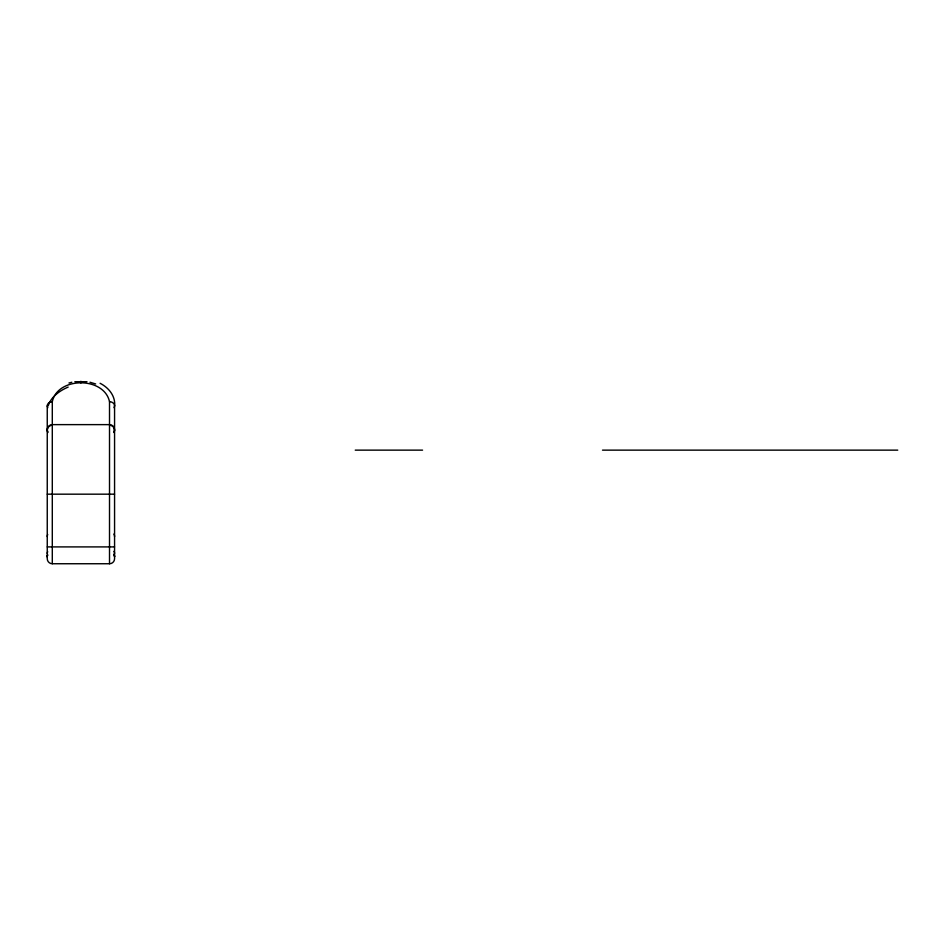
<?xml version="1.0" encoding="UTF-8"?>
<svg xmlns="http://www.w3.org/2000/svg" width="945" height="945" viewBox="0 0 945 945"><rect width="100%" height="100%" fill="white"/><g stroke="black" fill="none" stroke-linecap="round" stroke-linejoin="round"><path stroke-width="1.42" d="M52.294 563.74L52.294 401.696C57.692 376.523 104.127 376.523 109.514 401.696L109.514 563.74L52.294 563.74A5.044 5.044 0 0 1 47.25 558.684L47.25 405.795M68.95 383.008L71.855 382.252M74.832 381.721L86.987 381.721M355.249 450.139L422.569 450.139M602.497 450.139L897.75 450.139M47.274 494.176L114.546 494.176M47.274 546.907L114.546 546.907M89.964 382.252L95.669 383.954M114.569 405.795L114.569 558.672A5.044 5.044 0 0 1 109.514 563.74M80.904 381.26L80.904 382.985M47.817 431.995A5.044 5.044 0 0 1 52.294 424.624L109.514 424.624A5.044 5.044 0 0 1 114.002 431.995M47.25 536.583A5.056 4.926 0 0 1 47.711 534.516M113.861 534.079A5.056 4.926 -0.1 0 1 114.569 536.583M47.817 432.574A5.044 5.044 0 0 1 51.384 425.297M109.974 425.226A5.044 5.044 0 0 1 114.002 432.574M47.25 553.463A5.056 4.123 0 0 1 47.722 551.726M113.849 551.36A5.056 4.123 0 0 1 114.569 553.463M47.817 407.673A5.044 4.087 0 0 1 52.294 401.696M48.289 405.748A33.63 20.306 -14.5 0 1 68.17 387.084M109.514 401.696A5.044 4.087 0 0 1 114.002 407.673M100.099 383.28A33.63 25.409 0 0 1 114.664 405.795M47.25 556.782L47.25 556.829A5.068 4.926 0.2 0 1 47.722 554.75L47.356 555.849A5.044 4.902 5.9 0 0 47.25 556.829M113.896 554.384L113.873 554.361A5.044 4.902 0 0 1 114.428 555.672L114.475 555.908A5.044 4.902 -5.9 0 1 114.569 556.829L114.569 556.829A5.068 4.926 -0.2 0 0 114.428 555.684L113.908 554.42"/></g></svg>
